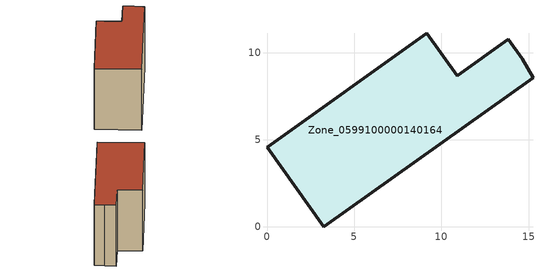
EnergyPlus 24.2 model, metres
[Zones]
Zone_0599100000140164
 floor ground (C_G): 9.15,11.12 10.91,8.66 13.84,10.75 14.64,9.64 15.25,8.56 3.26,0 0,4.57 z0
 wall outside (C_F): 10.91,8.66 9.15,11.12 0,4.57 3.26,0 15.25,8.56 14.64,9.64 13.84,10.75 10.91,8.66 z0:8.19
 roof outside (C_R): 15.25,8.56 14.64,9.64 13.84,10.75 10.91,8.66 9.15,11.12 0,4.57 3.26,0 z8.19
[BUILDING]
Pand.0599100000140164: North Axis=0; Terrain=City; Loads Convergence Tolerance Value=0.04; Temperature Convergence Tolerance Value=0.4; Solar Distribution=FullExterior; Maximum Number of Warmup Days=25; Minimum Number of Warmup Days=1
[Site:Location]
Rotterdam.The.Hague.AP_ZH_NLD Design_Conditions: Latitude=51.96; Longitude=4.45; Time Zone=1; Elevation=-4.5
[SITE:GROUNDTEMPERATURE:BUILDINGSURFACE]
18, 18, 18, 18, 18, 18, 18, 18, 18, 18, 18, 18
[MATERIAL] Thermal Absorptance=0.9; Solar Absorptance=0.7; Visible Absorptance=0.7
Name | Roughness | Thickness | Conductivity | Density | Specific Heat
G.TC.1975-1991 | MediumSmooth | 0.15 | 0.288461 | 540 | 1210
F.TC.1975-1991 | Rough | 0.3 | 0.230769 | 1920 | 840
R.TC.1975-1991 | MediumRough | 0.2 | 0.153846 | 1500 | 1000
[CONSTRUCTION]
C_G: G.TC.1975-1991
C_F: F.TC.1975-1991
C_R: R.TC.1975-1991
[ZONE]
Zone_0599100000140164: Type=1; Multiplier=1; Ceiling Height=Autocalculate; Volume=Autocalculate; Floor Area=autocalculate; Part of Total Floor Area=Yes
[ZONEINFILTRATION:DESIGNFLOWRATE]
Infil_Zone_0599100000140164: Zone or ZoneList or Space or SpaceList=Zone_0599100000140164; Schedule=AlwaysOn; Design Flow Rate Calculation Method=Flow/Area; Flow Rate per Floor Area=0.003; Constant Term Coefficient=1; Temperature Term Coefficient=0; Velocity Term Coefficient=0; Velocity Squared Term Coefficient=0
[HVACTEMPLATE:ZONE:IDEALLOADSAIRSYSTEM]
Zone_0599100000140164: Maximum Heating Supply Air Temperature=50; Minimum Cooling Supply Air Temperature=13; Maximum Heating Supply Air Humidity Ratio=0.0156; Minimum Cooling Supply Air Humidity Ratio=0.0077; Heating Limit=NoLimit; Cooling Limit=NoLimit; Dehumidification Control Type=ConstantSensibleHeatRatio; Cooling Sensible Heat Ratio=0.7; Dehumidification Setpoint=60; Humidification Control Type=None; Humidification Setpoint=30; Outdoor Air Method=None; Outdoor Air Flow Rate per Person=0.00944; Outdoor Air Flow Rate per Zone Floor Area=0; Outdoor Air Flow Rate per Zone=0; Demand Controlled Ventilation Type=None; Outdoor Air Economizer Type=NoEconomizer; Heat Recovery Type=None; Sensible Heat Recovery Effectiveness=0.7; Latent Heat Recovery Effectiveness=0.65
[ZONECONTROL:THERMOSTAT]
ThermostatControl_Zone_0599100000140164: Zone or ZoneList=Zone_0599100000140164; Control Type Schedule=DualSetpointControlType; Control 1=Thermostat_Zone_0599100000140164; Temperature Difference Between Cutout And Setpoint=0
[THERMOSTATSETPOINT:DUALSETPOINT]
Thermostat_Zone_0599100000140164: Heating Setpoint Temperature Schedule=HeatingSetpoint_Zone_0599100000140164; Cooling Setpoint Temperature Schedule=CoolingSetpoint_Zone_0599100000140164
[SCHEDULE:COMPACT]
HeatingSetpoint_Zone_0599100000140164: Through: 12/31, For: AllDays, Until: 24:00, 21
CoolingSetpoint_Zone_0599100000140164: Through: 12/31, For: AllDays, Until: 24:00, 24
DualSetpointControlType: Through: 12/31, For: AllDays, Until: 24:00, 4
AlwaysOn: Through: 12/31, For: AllDays, Until: 24:00, 1
